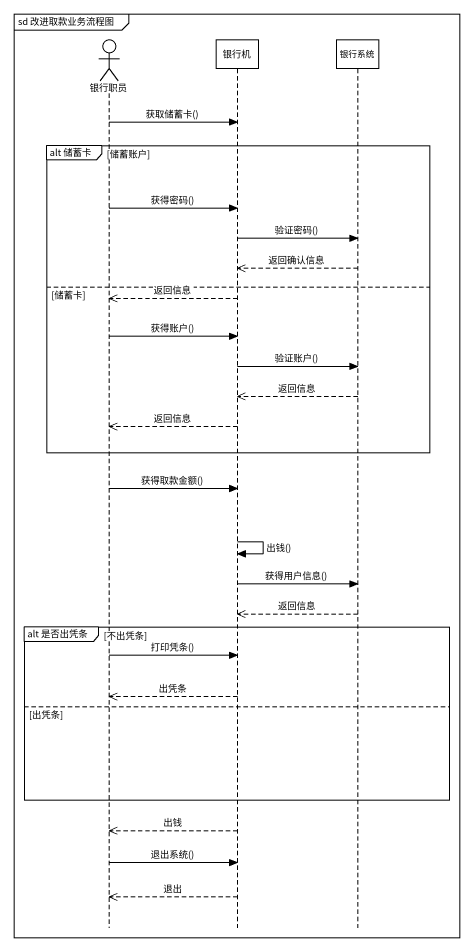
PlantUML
@startuml
mainframe sd 改进取款业务流程图
hide footbox
actor 银行职员
participant 银行机
participant 银行系统

银行职员 -> 银行机 : 获取储蓄卡()
group alt 储蓄卡 [储蓄账户]
  银行职员 -> 银行机 : 获得密码()
  银行机 -> 银行系统 : 验证密码()
  银行系统 -->> 银行机 : 返回确认信息
else 储蓄卡
  银行机 -->> 银行职员 : 返回信息
  银行职员 -> 银行机 : 获得账户()
  银行机 -> 银行系统 : 验证账户()
  银行系统 -->> 银行机 : 返回信息
  银行机 -->> 银行职员 : 返回信息
end
银行职员 -> 银行机 : 获得取款金额()
银行机 -> 银行机 : 出钱()
银行机 -> 银行系统 : 获得用户信息()
银行系统 -->> 银行机 : 返回信息
group alt 是否出凭条 [不出凭条]
  银行职员 -> 银行机 : 打印凭条()
  银行机 -->> 银行职员 : 出凭条
else 出凭条
end
银行机 -->> 银行职员 : 出钱
银行职员 -> 银行机 : 退出系统()
银行机 -->> 银行职员 : 退出
@enduml
